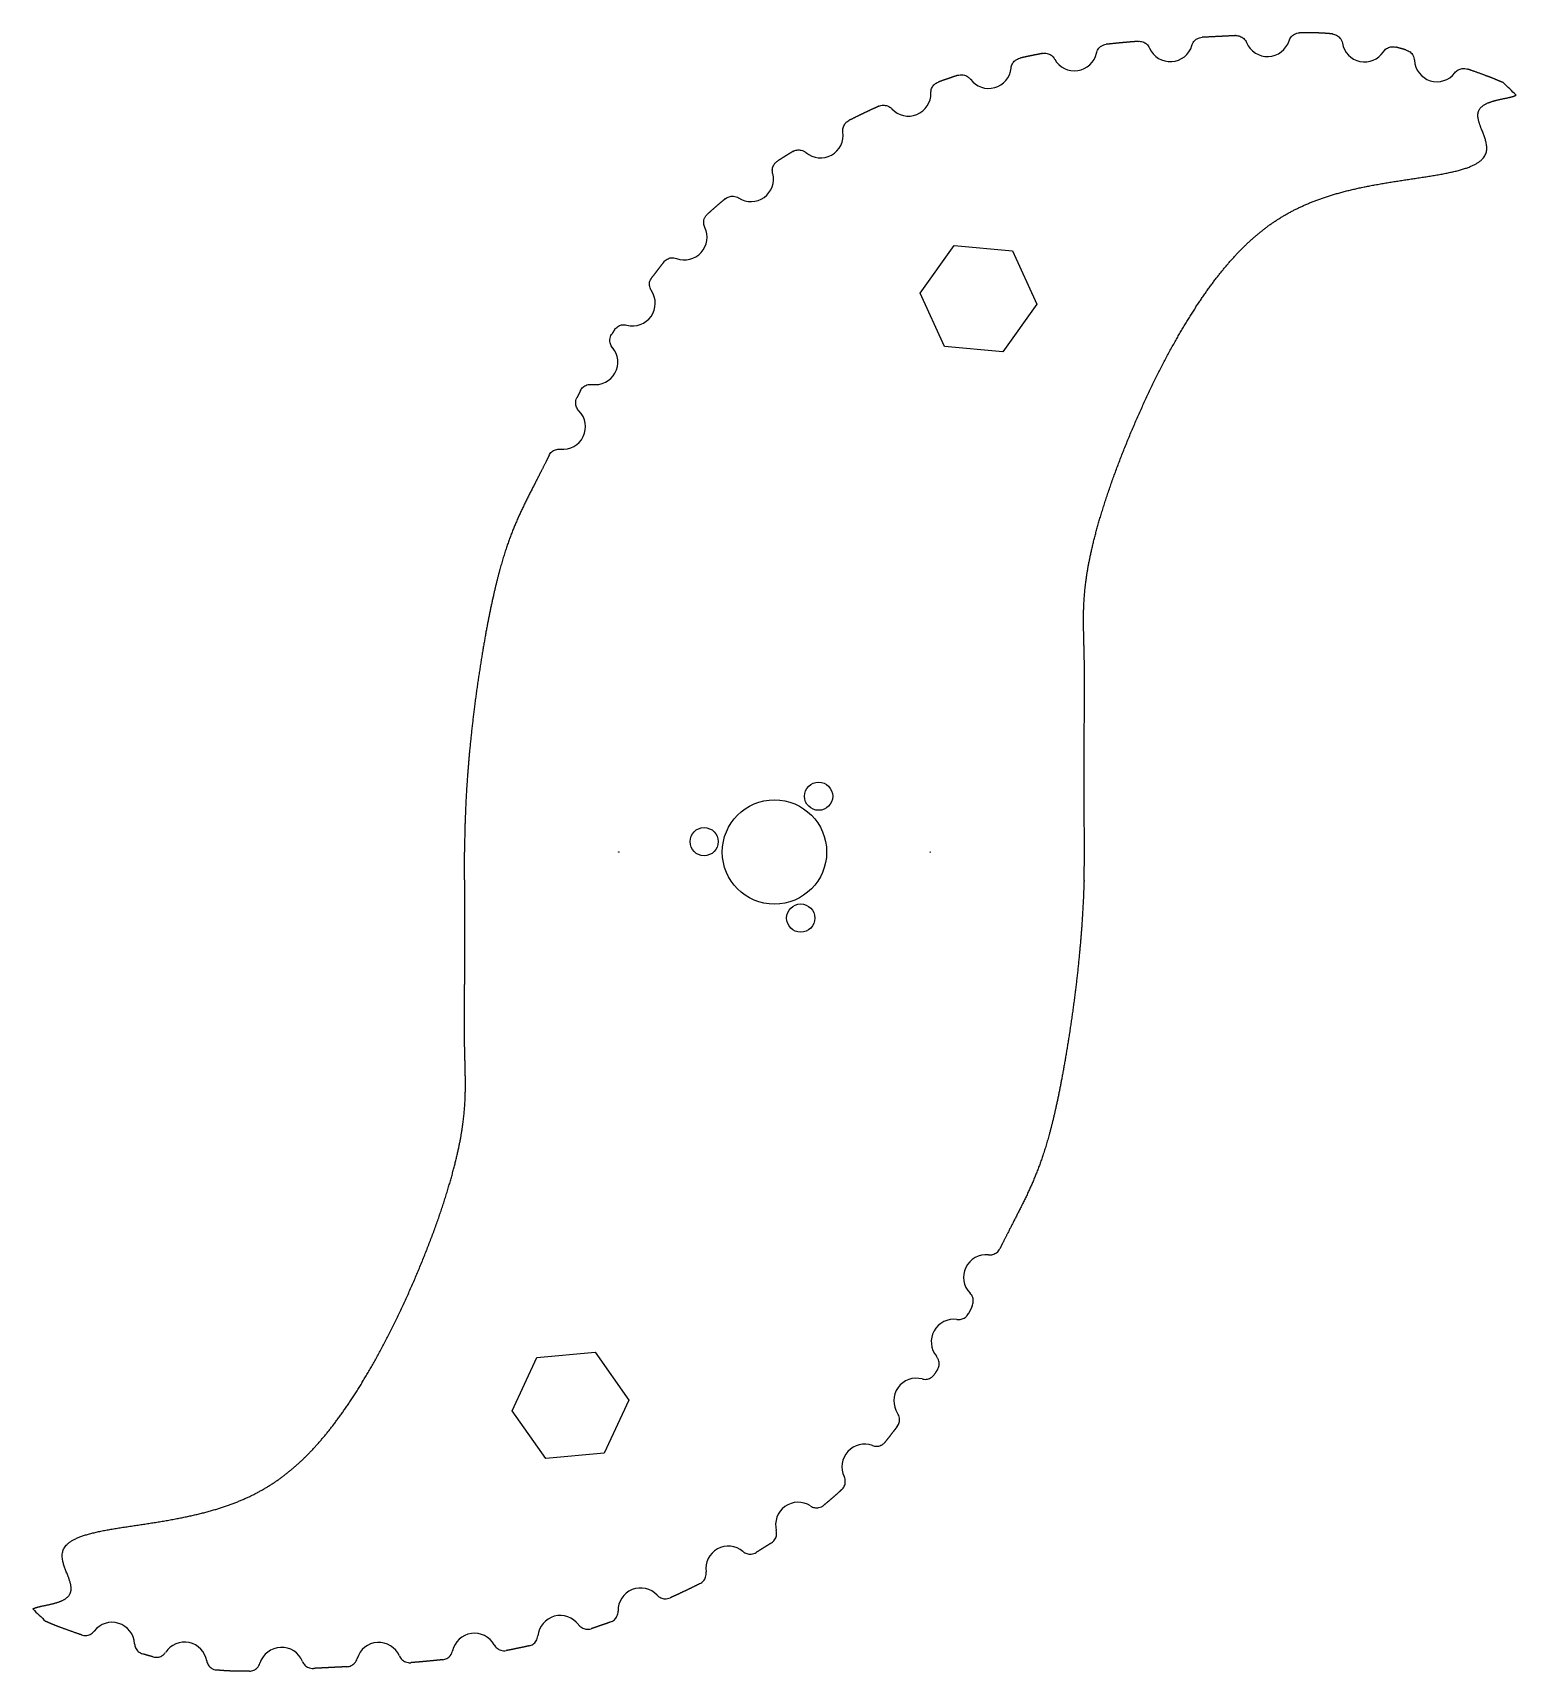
# Model space of a CAD drawing. Header units: millimetres. Extents: x -19 to 113, y 17 to 162.
import ezdxf

# ---------------------------------------------------------------- set-up
doc = ezdxf.new("R2010")
doc.units = ezdxf.units.MM
doc.layers.get('0').update_dxf_attribs({"linetype": 'CONTINUOUS'})

msp = doc.modelspace()

# ---------------------------------------------------------------- linework, layer by layer
for p, q in [((19.52, 91.74), (19.48, 89.22)), ((74.45, 86.7), (74.48, 89.22))]:
    msp.add_line(p, q)
for points in [[(68.09, 142.57), (70.26, 137.84), (67.25, 133.6), (62.08, 134.09), (59.91, 138.81), (62.92, 143.05)], [(26.7, 35.4), (23.71, 39.65), (25.88, 44.36), (31.06, 44.83), (34.06, 40.59), (31.88, 35.87)]]:
    msp.add_lwpolyline(points, close=True)
for points in [[(33.2, 89.22), (33.13, 89.22, -0.000166), (33.13, 89.23)], [(60.83, 89.21, 0.000166), (60.83, 89.22), (60.77, 89.22)]]:
    msp.add_lwpolyline(points, format="xyb", close=True)
for centre, radius in [((50.9, 94.17), 1.25), ((46.98, 89.22), 4.63), ((40.74, 90.14), 1.25), ((49.31, 83.36), 1.25)]:
    msp.add_circle(centre, radius)
for centre, radius, start, end in [((73.6, 160.54), 2, 208.8012, 347.5796), ((82.1, 161.35), 2, 203.4808, 343.7607), ((90.73, 161.8), 2, 202.2042, 342.735), ((99.34, 161.33), 2, 189.9006, 326.563), ((65.99, 158.97), 2, 216.3426, 354.6414), ((105.76, 159.57), 2, 182.9015, 322.5215), ((46.98, 89.22), 94.03, 45.5805, 46.5432), ((58.86, 156.52), 2, -137.3106, 1.46), ((51.07, 152.81), 2, -130.3924, 8.3547), ((44.89, 148.93), 2, -123.1711, 14.663), ((39, 143.76), 2, -110.554, 25.8355), ((34.4, 137.91), 2, -104.9579, 33.9366), ((31.08, 132.69), 2, -97.992, 40.0448), ((28.21, 126.95), 2, -96.3965, 44.8424), ((65.75, 51.49), 2, 83.6035, 224.8424), ((62.89, 45.76), 2, 82.008, 220.0448), ((59.57, 40.53), 2, 75.0421, 213.9366), ((54.97, 34.68), 2, 69.446, 205.8355), ((49.08, 29.52), 2, 56.8289, 194.663), ((42.89, 25.64), 2, 49.6076, 188.3547), ((35.1, 21.92), 2, 42.6894, 181.46), ((46.98, 89.22), 94.03, 225.5805, 226.5432), ((-11.8, 18.87), 2, 2.9015, 142.5215), ((27.98, 19.48), 2, 36.3426, 174.6414), ((-5.37, 17.11), 2, 9.9006, 146.563), ((11.87, 17.09), 2, 23.4808, 163.7607), ((20.37, 17.9), 2, 28.8012, 167.5796), ((3.24, 16.65), 2, 22.2042, 162.735)]:
    msp.add_arc(centre, radius, start, end)
for points, degree, knots in [([(84.02, 160.79), (84.06, 160.92), (84.12, 161.04), (84.28, 161.24), (84.38, 161.32), (84.56, 161.42), (84.63, 161.45), (84.78, 161.5), (84.85, 161.51), (84.93, 161.51)], 3, [0, 0, 0, 0, 0.0390644, 0.0390644, 0.0781289, 0.0781289, 0.1009776, 0.1009776, 0.1238263, 0.1238263, 0.1238263, 0.1238263]), ([(87.9, 161.66), (87.51, 161.64), (86.93, 161.61), (86.34, 161.58), (85.73, 161.55), (85.11, 161.52), (84.93, 161.51)], 5, [-0.45005756, -0.45005756, -0.45005756, -0.45005756, -0.45005756, -0.45005756, -0.44210526, -0.43869924, -0.43869924, -0.43869924, -0.43869924, -0.43869924, -0.43869924]), ([(87.9, 161.66), (88.03, 161.67), (88.16, 161.65), (88.41, 161.56), (88.52, 161.49), (88.67, 161.36), (88.72, 161.3), (88.81, 161.18), (88.85, 161.11), (88.87, 161.04)], 3, [0, 0, 0, 0, 0.0390644, 0.0390644, 0.0781289, 0.0781289, 0.1007873, 0.1007873, 0.1234456, 0.1234456, 0.1234456, 0.1234456]), ([(92.64, 161.2), (92.67, 161.33), (92.74, 161.44), (92.9, 161.64), (93, 161.73), (93.19, 161.82), (93.26, 161.85), (93.41, 161.89), (93.49, 161.9), (93.57, 161.91)], 3, [0, 0, 0, 0, 0.0390644, 0.0390644, 0.0781289, 0.0781289, 0.1016408, 0.1016408, 0.1251527, 0.1251527, 0.1251527, 0.1251527]), ([(96.49, 161.81), (96.48, 161.81), (96.11, 161.85), (95.53, 161.89), (94.97, 161.91), (94.39, 161.92), (93.81, 161.91), (93.57, 161.91)], 5, [-0.49497601, -0.49497601, -0.49497601, -0.49497601, -0.49497601, -0.49497601, -0.49473684, -0.48421053, -0.47727756, -0.47727756, -0.47727756, -0.47727756, -0.47727756, -0.47727756]), ([(96.49, 161.81), (96.62, 161.79), (96.74, 161.76), (96.97, 161.63), (97.07, 161.55), (97.21, 161.38), (97.26, 161.31), (97.33, 161.15), (97.35, 161.07), (97.37, 160.99)], 3, [0, 0, 0, 0, 0.0390644, 0.0390644, 0.0781289, 0.0781289, 0.1039605, 0.1039605, 0.1297921, 0.1297921, 0.1297921, 0.1297921]), ([(70.78, 160.08), (70.4, 160.01), (69.99, 159.93), (69.58, 159.84), (69.18, 159.76), (68.78, 159.67), (68.75, 159.66)], 5, [-0.386754887, -0.386754887, -0.386754887, -0.386754887, -0.386754887, -0.386754887, -0.378947368, -0.378359679, -0.378359679, -0.378359679, -0.378359679, -0.378359679, -0.378359679]), ([(70.78, 160.08), (70.91, 160.1), (71.04, 160.1), (71.3, 160.05), (71.42, 160), (71.59, 159.88), (71.65, 159.83), (71.76, 159.71), (71.81, 159.65), (71.84, 159.58)], 3, [0, 0, 0, 0, 0.0390644, 0.0390644, 0.0781289, 0.0781289, 0.1018988, 0.1018988, 0.1256688, 0.1256688, 0.1256688, 0.1256688]), ([(75.55, 160.11), (75.58, 160.24), (75.63, 160.36), (75.78, 160.57), (75.87, 160.67), (76.05, 160.78), (76.12, 160.81), (76.27, 160.87), (76.34, 160.88), (76.42, 160.89)], 3, [0, 0, 0, 0, 0.0390644, 0.0390644, 0.0781289, 0.0781289, 0.1016159, 0.1016159, 0.1251029, 0.1251029, 0.1251029, 0.1251029]), ([(79.27, 161.15), (78.81, 161.12), (78.23, 161.07), (77.66, 161.02), (77.1, 160.96), (76.54, 160.9), (76.42, 160.89)], 5, [-0.4186197, -0.4186197, -0.4186197, -0.4186197, -0.4186197, -0.4186197, -0.41052632, -0.40842336, -0.40842336, -0.40842336, -0.40842336, -0.40842336, -0.40842336]), ([(79.27, 161.15), (79.4, 161.17), (79.53, 161.15), (79.78, 161.07), (79.89, 161.01), (80.05, 160.87), (80.1, 160.82), (80.19, 160.69), (80.23, 160.63), (80.26, 160.56)], 3, [0, 0, 0, 0, 0.0390644, 0.0390644, 0.0781289, 0.0781289, 0.1012346, 0.1012346, 0.1243402, 0.1243402, 0.1243402, 0.1243402]), ([(101.01, 160.23), (101.08, 160.34), (101.17, 160.43), (101.39, 160.58), (101.51, 160.63), (101.71, 160.67), (101.79, 160.68), (101.95, 160.67), (102.03, 160.66), (102.11, 160.64)], 3, [0, 0, 0, 0, 0.0390644, 0.0390644, 0.0781289, 0.0781289, 0.1018551, 0.1018551, 0.1255814, 0.1255814, 0.1255814, 0.1255814]), ([(103.04, 160.38), (103.16, 160.35), (103.28, 160.29), (103.49, 160.13), (103.57, 160.03), (103.67, 159.85), (103.7, 159.77), (103.75, 159.62), (103.76, 159.55), (103.76, 159.47)], 3, [0, 0, 0, 0, 0.0390644, 0.0390644, 0.0781289, 0.0781289, 0.1014098, 0.1014098, 0.1246908, 0.1246908, 0.1246908, 0.1246908]), ([(67.98, 158.78), (67.99, 158.91), (68.03, 159.04), (68.15, 159.27), (68.23, 159.37), (68.39, 159.5), (68.46, 159.55), (68.6, 159.62), (68.68, 159.65), (68.75, 159.66)], 3, [0, 0, 0, 0, 0.0390644, 0.0390644, 0.0781289, 0.0781289, 0.1020211, 0.1020211, 0.1259133, 0.1259133, 0.1259133, 0.1259133]), ([(107.35, 158.36), (107.43, 158.46), (107.53, 158.55), (107.75, 158.68), (107.88, 158.72), (108.08, 158.75), (108.16, 158.75), (108.32, 158.73), (108.39, 158.72), (108.47, 158.69)], 3, [0, 0, 0, 0, 0.0390644, 0.0390644, 0.0781289, 0.0781289, 0.1015034, 0.1015034, 0.1248779, 0.1248779, 0.1248779, 0.1248779]), ([(111.66, 157.48), (111.34, 157.62), (110.8, 157.85), (110.17, 158.09), (109.47, 158.35), (108.72, 158.61), (108.47, 158.69)], 5, [-0.5563747, -0.5563747, -0.5563747, -0.5563747, -0.5563747, -0.5563747, -0.54736842, -0.54285113, -0.54285113, -0.54285113, -0.54285113, -0.54285113, -0.54285113]), ([(60.86, 156.58), (60.86, 156.71), (60.88, 156.84), (60.97, 157.08), (61.04, 157.19), (61.18, 157.34), (61.25, 157.39), (61.38, 157.48), (61.45, 157.52), (61.52, 157.54)], 3, [0, 0, 0, 0, 0.0390644, 0.0390644, 0.0781289, 0.0781289, 0.101789, 0.101789, 0.1254491, 0.1254491, 0.1254491, 0.1254491]), ([(63.26, 158.14), (62.92, 158.03), (62.58, 157.91), (62.23, 157.79), (61.88, 157.67), (61.53, 157.55), (61.52, 157.54)], 5, [-0.354632398, -0.354632398, -0.354632398, -0.354632398, -0.354632398, -0.354632398, -0.347368421, -0.34711964, -0.34711964, -0.34711964, -0.34711964, -0.34711964, -0.34711964]), ([(63.26, 158.14), (63.38, 158.18), (63.51, 158.2), (63.77, 158.18), (63.9, 158.14), (64.09, 158.05), (64.15, 158.01), (64.27, 157.9), (64.33, 157.85), (64.38, 157.78)], 3, [0, 0, 0, 0, 0.0390644, 0.0390644, 0.0781289, 0.0781289, 0.101905, 0.101905, 0.125681, 0.125681, 0.125681, 0.125681]), ([(74.48, 89.22), (74.48, 89.73), (74.48, 90.72), (74.47, 92.16), (74.46, 93.97), (74.45, 96.11), (74.45, 98.17), (74.47, 100.17), (74.49, 102.12), (74.5, 104.01), (74.49, 105.8), (74.45, 107.48), (74.4, 109.08), (74.39, 110.68), (74.48, 112.4), (74.75, 114.36), (75.22, 116.61), (75.92, 119.14), (76.83, 121.9), (77.91, 124.8), (79.14, 127.73), (80.45, 130.59), (81.83, 133.3), (83.24, 135.81), (84.67, 138.09), (86.15, 140.16), (87.67, 142), (89.31, 143.65), (91.1, 145.09), (93.15, 146.31), (95.52, 147.3), (98.22, 148.06), (101.19, 148.62), (104.26, 149.05), (107.08, 149.48), (109.21, 150.07), (110.3, 150.95), (110.29, 152.16), (109.59, 153.56), (109.15, 154.82), (109.75, 155.64), (111.08, 155.97), (112.09, 156.14), (112.58, 156.27), (112.76, 156.36), (112.8, 156.38)], 5, [-1, -1, -1, -1, -1, -1, -0.9894737, -0.9789474, -0.9684211, -0.9578947, -0.9473684, -0.9368421, -0.9263158, -0.9157895, -0.9052632, -0.8947368, -0.8842105, -0.8736842, -0.8631579, -0.8526316, -0.8421053, -0.8315789, -0.8210526, -0.8105263, -0.8, -0.7894737, -0.7789474, -0.7684211, -0.7578947, -0.7473684, -0.7368421, -0.7263158, -0.7157895, -0.7052632, -0.6947368, -0.6842105, -0.6736842, -0.6631579, -0.6526316, -0.6421053, -0.6315789, -0.6210526, -0.6105263, -0.6, -0.5894737, -0.5789474, -0.5758429, -0.5758429, -0.5758429, -0.5758429, -0.5758429, -0.5758429]), ([(53.05, 153.1), (53.03, 153.23), (53.04, 153.36), (53.1, 153.61), (53.16, 153.73), (53.28, 153.9), (53.34, 153.96), (53.46, 154.06), (53.52, 154.1), (53.59, 154.14)], 3, [0, 0, 0, 0, 0.0390644, 0.0390644, 0.0781289, 0.0781289, 0.1017578, 0.1017578, 0.1253867, 0.1253867, 0.1253867, 0.1253867]), ([(56.24, 155.4), (55.79, 155.2), (55.26, 154.95), (54.73, 154.7), (54.2, 154.44), (53.67, 154.17), (53.59, 154.14)], 5, [-0.32499563, -0.32499563, -0.32499563, -0.32499563, -0.32499563, -0.32499563, -0.31578947, -0.31428928, -0.31428928, -0.31428928, -0.31428928, -0.31428928, -0.31428928]), ([(56.24, 155.4), (56.36, 155.46), (56.49, 155.49), (56.75, 155.49), (56.88, 155.47), (57.08, 155.4), (57.15, 155.37), (57.28, 155.28), (57.34, 155.23), (57.39, 155.17)], 3, [0, 0, 0, 0, 0.0390644, 0.0390644, 0.0781289, 0.0781289, 0.1017545, 0.1017545, 0.1253802, 0.1253802, 0.1253802, 0.1253802]), ([(48.61, 151.38), (48.72, 151.44), (48.84, 151.49), (49.1, 151.53), (49.23, 151.52), (49.44, 151.48), (49.51, 151.45), (49.65, 151.38), (49.72, 151.33), (49.78, 151.28)], 3, [0, 0, 0, 0, 0.0390644, 0.0390644, 0.0781289, 0.0781289, 0.1018107, 0.1018107, 0.1254925, 0.1254925, 0.1254925, 0.1254925]), ([(46.82, 149.43), (46.79, 149.56), (46.78, 149.69), (46.82, 149.95), (46.86, 150.07), (46.96, 150.25), (47.01, 150.32), (47.12, 150.43), (47.18, 150.48), (47.25, 150.53)], 3, [0, 0, 0, 0, 0.0390644, 0.0390644, 0.0781289, 0.0781289, 0.1019705, 0.1019705, 0.1258121, 0.1258121, 0.1258121, 0.1258121]), ([(42.61, 147.19), (42.48, 147.07), (42.14, 146.8), (41.82, 146.52), (41.5, 146.24), (41.2, 145.97), (41.02, 145.81)], 5, [-0.266875019, -0.266875019, -0.266875019, -0.266875019, -0.266875019, -0.266875019, -0.263157895, -0.25780282, -0.25780282, -0.25780282, -0.25780282, -0.25780282, -0.25780282]), ([(42.61, 147.19), (42.72, 147.27), (42.83, 147.33), (43.08, 147.41), (43.21, 147.42), (43.42, 147.4), (43.5, 147.39), (43.65, 147.33), (43.73, 147.3), (43.79, 147.25)], 3, [0, 0, 0, 0, 0.0390644, 0.0390644, 0.0781289, 0.0781289, 0.1024677, 0.1024677, 0.1268066, 0.1268066, 0.1268066, 0.1268066]), ([(40.8, 144.63), (40.74, 144.75), (40.71, 144.88), (40.69, 145.14), (40.71, 145.27), (40.78, 145.47), (40.82, 145.55), (40.91, 145.69), (40.96, 145.75), (41.02, 145.81)], 3, [0, 0, 0, 0, 0.0390644, 0.0390644, 0.0781289, 0.0781289, 0.1030203, 0.1030203, 0.1279117, 0.1279117, 0.1279117, 0.1279117]), ([(37.16, 141.57), (36.97, 141.33), (36.75, 141.05), (36.54, 140.77), (36.33, 140.5), (36.12, 140.22), (36.09, 140.19)], 5, [-0.229546588, -0.229546588, -0.229546588, -0.229546588, -0.229546588, -0.229546588, -0.221052632, -0.219808797, -0.219808797, -0.219808797, -0.219808797, -0.219808797, -0.219808797]), ([(37.16, 141.57), (37.24, 141.68), (37.34, 141.76), (37.57, 141.89), (37.69, 141.93), (37.9, 141.96), (37.98, 141.96), (38.14, 141.94), (38.22, 141.92), (38.3, 141.89)], 3, [0, 0, 0, 0, 0.0390644, 0.0390644, 0.0781289, 0.0781289, 0.1022675, 0.1022675, 0.1264061, 0.1264061, 0.1264061, 0.1264061]), ([(36.06, 139.03), (35.99, 139.13), (35.94, 139.26), (35.88, 139.51), (35.88, 139.64), (35.92, 139.85), (35.94, 139.92), (36.01, 140.06), (36.05, 140.13), (36.09, 140.19)], 3, [0, 0, 0, 0, 0.0390644, 0.0390644, 0.0781289, 0.0781289, 0.1013306, 0.1013306, 0.1245322, 0.1245322, 0.1245322, 0.1245322]), ([(32.79, 135.55), (32.86, 135.66), (32.95, 135.76), (33.16, 135.91), (33.28, 135.96), (33.49, 136.01), (33.57, 136.01), (33.73, 136.01), (33.81, 136), (33.88, 135.98)], 3, [0, 0, 0, 0, 0.0390644, 0.0390644, 0.0781289, 0.0781289, 0.1021215, 0.1021215, 0.126114, 0.126114, 0.126114, 0.126114]), ([(32.61, 133.97), (32.52, 134.07), (32.46, 134.19), (32.38, 134.44), (32.37, 134.57), (32.38, 134.78), (32.4, 134.86), (32.45, 135.01), (32.48, 135.08), (32.53, 135.15)], 3, [0, 0, 0, 0, 0.0390644, 0.0390644, 0.0781289, 0.0781289, 0.1023384, 0.1023384, 0.1265479, 0.1265479, 0.1265479, 0.1265479]), ([(29.63, 128.36), (29.54, 128.46), (29.47, 128.57), (29.37, 128.81), (29.34, 128.93), (29.34, 129.14), (29.35, 129.22), (29.38, 129.37), (29.41, 129.44), (29.44, 129.51)], 3, [0, 0, 0, 0, 0.0390644, 0.0390644, 0.0781289, 0.0781289, 0.1010766, 0.1010766, 0.1240243, 0.1240243, 0.1240243, 0.1240243]), ([(29.76, 130.16), (29.82, 130.28), (29.9, 130.38), (30.1, 130.55), (30.21, 130.62), (30.41, 130.69), (30.49, 130.7), (30.64, 130.72), (30.72, 130.72), (30.8, 130.71)], 3, [0, 0, 0, 0, 0.0390644, 0.0390644, 0.0781289, 0.0781289, 0.101684, 0.101684, 0.1252392, 0.1252392, 0.1252392, 0.1252392]), ([(26.98, 124.42), (26.96, 124.36), (26.71, 123.86), (26.24, 122.93), (25.57, 121.62), (24.73, 120.02), (23.87, 118.13), (23.15, 116.19), (22.53, 114.1), (21.97, 111.77), (21.44, 109.16), (20.94, 106.26), (20.47, 103.11), (20.06, 99.77), (19.78, 96.8), (19.63, 94.48), (19.56, 92.86), (19.53, 91.95), (19.52, 91.74)], 5, [-0.1380852, -0.1380852, -0.1380852, -0.1380852, -0.1380852, -0.1380852, -0.1368421, -0.1263158, -0.1157895, -0.1052632, -0.0947368, -0.0842105, -0.0736842, -0.0631579, -0.0526316, -0.0421053, -0.0315789, -0.0210526, -0.0105263, -0.0074676, -0.0074676, -0.0074676, -0.0074676, -0.0074676, -0.0074676]), ([(26.98, 124.42), (27.04, 124.53), (27.12, 124.64), (27.32, 124.81), (27.43, 124.87), (27.62, 124.94), (27.7, 124.96), (27.84, 124.97), (27.92, 124.97), (27.99, 124.97)], 3, [0, 0, 0, 0, 0.0390644, 0.0390644, 0.0781289, 0.0781289, 0.1003369, 0.1003369, 0.1225449, 0.1225449, 0.1225449, 0.1225449]), ([(-18.83, 22.06), (-18.8, 22.08), (-18.61, 22.17), (-18.13, 22.31), (-17.12, 22.47), (-15.79, 22.8), (-15.18, 23.63), (-15.62, 24.88), (-16.32, 26.28), (-16.34, 27.5), (-15.24, 28.38), (-13.11, 28.97), (-10.29, 29.39), (-7.23, 29.82), (-4.25, 30.39), (-1.55, 31.15), (0.81, 32.14), (2.86, 33.36), (4.66, 34.8), (6.29, 36.44), (7.82, 38.29), (9.29, 40.35), (10.73, 42.64), (12.14, 45.15), (13.51, 47.86), (14.83, 50.72), (16.05, 53.65), (17.14, 56.54), (18.04, 59.3), (18.74, 61.84), (19.22, 64.08), (19.48, 66.04), (19.57, 67.77), (19.56, 69.37), (19.51, 70.97), (19.47, 72.64), (19.46, 74.44), (19.48, 76.32), (19.5, 78.28), (19.51, 80.28), (19.51, 82.33), (19.5, 84.47), (19.49, 86.29), (19.49, 87.72), (19.48, 88.72), (19.48, 89.22)], 5, [0.5758429, 0.5758429, 0.5758429, 0.5758429, 0.5758429, 0.5758429, 0.5789474, 0.5894737, 0.6, 0.6105263, 0.6210526, 0.6315789, 0.6421053, 0.6526316, 0.6631579, 0.6736842, 0.6842105, 0.6947368, 0.7052632, 0.7157895, 0.7263158, 0.7368421, 0.7473684, 0.7578947, 0.7684211, 0.7789474, 0.7894737, 0.8, 0.8105263, 0.8210526, 0.8315789, 0.8421053, 0.8526316, 0.8631579, 0.8736842, 0.8842105, 0.8947368, 0.9052632, 0.9157895, 0.9263158, 0.9368421, 0.9473684, 0.9578947, 0.9684211, 0.9789474, 0.9894737, 1, 1, 1, 1, 1, 1]), ([(74.45, 86.7), (74.44, 86.5), (74.41, 85.58), (74.34, 83.96), (74.19, 81.65), (73.91, 78.67), (73.49, 75.33), (73.02, 72.18), (72.52, 69.29), (72, 66.67), (71.44, 64.34), (70.82, 62.25), (70.09, 60.31), (69.23, 58.42), (68.4, 56.82), (67.73, 55.52), (67.26, 54.59), (67.01, 54.08), (66.98, 54.03)], 5, [0.0074676, 0.0074676, 0.0074676, 0.0074676, 0.0074676, 0.0074676, 0.0105263, 0.0210526, 0.0315789, 0.0421053, 0.0526316, 0.0631579, 0.0736842, 0.0842105, 0.0947368, 0.1052632, 0.1157895, 0.1263158, 0.1368421, 0.1380852, 0.1380852, 0.1380852, 0.1380852, 0.1380852, 0.1380852]), ([(65.98, 53.48), (66.1, 53.46), (66.24, 53.47), (66.49, 53.55), (66.6, 53.61), (66.76, 53.73), (66.82, 53.78), (66.91, 53.9), (66.95, 53.96), (66.98, 54.03)], 3, [0, 0, 0, 0, 0.0390644, 0.0390644, 0.0781289, 0.0781289, 0.1003369, 0.1003369, 0.1225449, 0.1225449, 0.1225449, 0.1225449]), ([(64.52, 48.94), (64.58, 49.05), (64.61, 49.18), (64.63, 49.44), (64.61, 49.57), (64.55, 49.77), (64.52, 49.84), (64.44, 49.97), (64.39, 50.03), (64.33, 50.08)], 3, [0, 0, 0, 0, 0.0390644, 0.0390644, 0.0781289, 0.0781289, 0.1010766, 0.1010766, 0.1240243, 0.1240243, 0.1240243, 0.1240243]), ([(63.17, 47.74), (63.3, 47.72), (63.43, 47.73), (63.68, 47.79), (63.8, 47.85), (63.97, 47.97), (64.02, 48.03), (64.12, 48.15), (64.17, 48.21), (64.2, 48.28)], 3, [0, 0, 0, 0, 0.0390644, 0.0390644, 0.0781289, 0.0781289, 0.101684, 0.101684, 0.1252392, 0.1252392, 0.1252392, 0.1252392]), ([(61.44, 43.29), (61.51, 43.4), (61.56, 43.53), (61.6, 43.78), (61.6, 43.91), (61.55, 44.12), (61.53, 44.2), (61.45, 44.34), (61.41, 44.41), (61.36, 44.47)], 3, [0, 0, 0, 0, 0.0390644, 0.0390644, 0.0781289, 0.0781289, 0.1023384, 0.1023384, 0.1265479, 0.1265479, 0.1265479, 0.1265479]), ([(60.08, 42.47), (60.21, 42.43), (60.34, 42.42), (60.6, 42.46), (60.72, 42.5), (60.9, 42.6), (60.97, 42.65), (61.09, 42.76), (61.14, 42.82), (61.18, 42.89)], 3, [0, 0, 0, 0, 0.0390644, 0.0390644, 0.0781289, 0.0781289, 0.1021215, 0.1021215, 0.126114, 0.126114, 0.126114, 0.126114]), ([(57.87, 38.25), (57.95, 38.36), (58.01, 38.48), (58.08, 38.73), (58.09, 38.86), (58.06, 39.06), (58.04, 39.14), (57.99, 39.28), (57.95, 39.35), (57.91, 39.42)], 3, [0, 0, 0, 0, 0.0390644, 0.0390644, 0.0781289, 0.0781289, 0.1013306, 0.1013306, 0.1245322, 0.1245322, 0.1245322, 0.1245322]), ([(57.87, 38.25), (57.85, 38.22), (57.64, 37.95), (57.43, 37.67), (57.22, 37.4), (57, 37.12), (56.8, 36.87)], 5, [0.219808797, 0.219808797, 0.219808797, 0.219808797, 0.219808797, 0.219808797, 0.221052632, 0.229546588, 0.229546588, 0.229546588, 0.229546588, 0.229546588, 0.229546588]), ([(55.67, 36.55), (55.79, 36.51), (55.92, 36.49), (56.18, 36.49), (56.31, 36.52), (56.5, 36.61), (56.57, 36.65), (56.7, 36.75), (56.75, 36.81), (56.8, 36.87)], 3, [0, 0, 0, 0, 0.0390644, 0.0390644, 0.0781289, 0.0781289, 0.1022675, 0.1022675, 0.1264061, 0.1264061, 0.1264061, 0.1264061]), ([(52.94, 32.64), (53.04, 32.73), (53.12, 32.83), (53.23, 33.07), (53.26, 33.2), (53.27, 33.41), (53.26, 33.49), (53.23, 33.66), (53.2, 33.73), (53.17, 33.81)], 3, [0, 0, 0, 0, 0.0390644, 0.0390644, 0.0781289, 0.0781289, 0.1030203, 0.1030203, 0.1279117, 0.1279117, 0.1279117, 0.1279117]), ([(52.94, 32.64), (52.77, 32.48), (52.46, 32.2), (52.15, 31.92), (51.83, 31.65), (51.49, 31.37), (51.35, 31.26)], 5, [0.25780282, 0.25780282, 0.25780282, 0.25780282, 0.25780282, 0.25780282, 0.263157895, 0.266875019, 0.266875019, 0.266875019, 0.266875019, 0.266875019, 0.266875019]), ([(50.17, 31.19), (50.28, 31.12), (50.4, 31.07), (50.66, 31.02), (50.79, 31.02), (51, 31.07), (51.07, 31.09), (51.22, 31.16), (51.29, 31.2), (51.35, 31.26)], 3, [0, 0, 0, 0, 0.0390644, 0.0390644, 0.0781289, 0.0781289, 0.1024677, 0.1024677, 0.1268066, 0.1268066, 0.1268066, 0.1268066]), ([(46.72, 27.92), (46.82, 27.99), (46.92, 28.08), (47.07, 28.29), (47.12, 28.41), (47.17, 28.62), (47.18, 28.7), (47.17, 28.86), (47.16, 28.94), (47.14, 29.01)], 3, [0, 0, 0, 0, 0.0390644, 0.0390644, 0.0781289, 0.0781289, 0.1019705, 0.1019705, 0.1258121, 0.1258121, 0.1258121, 0.1258121]), ([(44.19, 27.16), (44.29, 27.08), (44.4, 27.01), (44.65, 26.93), (44.78, 26.92), (44.99, 26.93), (45.07, 26.95), (45.22, 26.99), (45.29, 27.03), (45.36, 27.07)], 3, [0, 0, 0, 0, 0.0390644, 0.0390644, 0.0781289, 0.0781289, 0.1018107, 0.1018107, 0.1254925, 0.1254925, 0.1254925, 0.1254925]), ([(40.37, 24.31), (40.49, 24.37), (40.59, 24.45), (40.76, 24.64), (40.83, 24.76), (40.9, 24.96), (40.91, 25.03), (40.93, 25.19), (40.93, 25.27), (40.91, 25.35)], 3, [0, 0, 0, 0, 0.0390644, 0.0390644, 0.0781289, 0.0781289, 0.1017578, 0.1017578, 0.1253867, 0.1253867, 0.1253867, 0.1253867]), ([(36.57, 23.28), (36.66, 23.18), (36.77, 23.1), (37, 22.99), (37.13, 22.96), (37.34, 22.95), (37.42, 22.96), (37.57, 22.99), (37.65, 23.01), (37.72, 23.04)], 3, [0, 0, 0, 0, 0.0390644, 0.0390644, 0.0781289, 0.0781289, 0.1017545, 0.1017545, 0.1253802, 0.1253802, 0.1253802, 0.1253802]), ([(40.37, 24.31), (40.3, 24.27), (39.76, 24), (39.23, 23.74), (38.7, 23.49), (38.17, 23.25), (37.72, 23.04)], 5, [0.31428928, 0.31428928, 0.31428928, 0.31428928, 0.31428928, 0.31428928, 0.31578947, 0.32499563, 0.32499563, 0.32499563, 0.32499563, 0.32499563, 0.32499563]), ([(32.44, 20.9), (32.57, 20.95), (32.68, 21.01), (32.87, 21.19), (32.95, 21.29), (33.04, 21.48), (33.07, 21.56), (33.1, 21.71), (33.11, 21.79), (33.11, 21.87)], 3, [0, 0, 0, 0, 0.0390644, 0.0390644, 0.0781289, 0.0781289, 0.101789, 0.101789, 0.1254491, 0.1254491, 0.1254491, 0.1254491]), ([(-14.5, 19.75), (-14.76, 19.84), (-15.5, 20.1), (-16.21, 20.35), (-16.84, 20.59), (-17.38, 20.82), (-17.69, 20.96)], 5, [0.54285113, 0.54285113, 0.54285113, 0.54285113, 0.54285113, 0.54285113, 0.54736842, 0.5563747, 0.5563747, 0.5563747, 0.5563747, 0.5563747, 0.5563747]), ([(29.59, 20.66), (29.67, 20.56), (29.76, 20.47), (29.99, 20.33), (30.11, 20.29), (30.32, 20.25), (30.4, 20.25), (30.55, 20.26), (30.63, 20.28), (30.71, 20.3)], 3, [0, 0, 0, 0, 0.0390644, 0.0390644, 0.0781289, 0.0781289, 0.101905, 0.101905, 0.125681, 0.125681, 0.125681, 0.125681]), ([(32.44, 20.9), (32.43, 20.9), (32.08, 20.77), (31.73, 20.65), (31.39, 20.53), (31.04, 20.41), (30.71, 20.3)], 5, [0.34711964, 0.34711964, 0.34711964, 0.34711964, 0.34711964, 0.34711964, 0.347368421, 0.354632398, 0.354632398, 0.354632398, 0.354632398, 0.354632398, 0.354632398]), ([(-14.5, 19.75), (-14.38, 19.71), (-14.25, 19.69), (-13.99, 19.71), (-13.86, 19.74), (-13.67, 19.83), (-13.61, 19.87), (-13.49, 19.97), (-13.43, 20.03), (-13.38, 20.09)], 3, [0, 0, 0, 0, 0.0390644, 0.0390644, 0.0781289, 0.0781289, 0.1015034, 0.1015034, 0.1248779, 0.1248779, 0.1248779, 0.1248779]), ([(-9.8, 18.97), (-9.79, 18.84), (-9.76, 18.72), (-9.65, 18.48), (-9.57, 18.37), (-9.42, 18.23), (-9.35, 18.19), (-9.22, 18.11), (-9.15, 18.08), (-9.07, 18.06)], 3, [0, 0, 0, 0, 0.0390644, 0.0390644, 0.0781289, 0.0781289, 0.1014098, 0.1014098, 0.1246908, 0.1246908, 0.1246908, 0.1246908]), ([(25.21, 18.78), (25.34, 18.81), (25.46, 18.86), (25.67, 19.01), (25.76, 19.11), (25.88, 19.28), (25.91, 19.36), (25.96, 19.51), (25.98, 19.58), (25.99, 19.66)], 3, [0, 0, 0, 0, 0.0390644, 0.0390644, 0.0781289, 0.0781289, 0.1020211, 0.1020211, 0.1259133, 0.1259133, 0.1259133, 0.1259133]), ([(-8.14, 17.8), (-8.01, 17.77), (-7.88, 17.76), (-7.62, 17.79), (-7.5, 17.83), (-7.32, 17.94), (-7.25, 17.98), (-7.14, 18.09), (-7.09, 18.15), (-7.04, 18.22)], 3, [0, 0, 0, 0, 0.0390644, 0.0390644, 0.0781289, 0.0781289, 0.1018551, 0.1018551, 0.1255814, 0.1255814, 0.1255814, 0.1255814]), ([(-3.4, 17.46), (-3.38, 17.33), (-3.33, 17.21), (-3.2, 16.99), (-3.11, 16.89), (-2.93, 16.77), (-2.85, 16.73), (-2.69, 16.66), (-2.61, 16.64), (-2.52, 16.64)], 3, [0, 0, 0, 0, 0.0390644, 0.0390644, 0.0781289, 0.0781289, 0.1039605, 0.1039605, 0.1297921, 0.1297921, 0.1297921, 0.1297921]), ([(9.04, 16.93), (9.17, 16.94), (9.3, 16.97), (9.53, 17.08), (9.64, 17.16), (9.78, 17.31), (9.82, 17.37), (9.9, 17.51), (9.93, 17.58), (9.95, 17.65)], 3, [0, 0, 0, 0, 0.0390644, 0.0390644, 0.0781289, 0.0781289, 0.1009776, 0.1009776, 0.1238263, 0.1238263, 0.1238263, 0.1238263]), ([(13.7, 17.89), (13.75, 17.77), (13.83, 17.66), (14.01, 17.48), (14.12, 17.41), (14.32, 17.33), (14.39, 17.31), (14.54, 17.29), (14.62, 17.28), (14.7, 17.29)], 3, [0, 0, 0, 0, 0.0390644, 0.0390644, 0.0781289, 0.0781289, 0.1012346, 0.1012346, 0.1243402, 0.1243402, 0.1243402, 0.1243402]), ([(17.54, 17.55), (17.43, 17.54), (16.87, 17.48), (16.3, 17.43), (15.73, 17.37), (15.16, 17.33), (14.7, 17.29)], 5, [0.40842336, 0.40842336, 0.40842336, 0.40842336, 0.40842336, 0.40842336, 0.41052632, 0.4186197, 0.4186197, 0.4186197, 0.4186197, 0.4186197, 0.4186197]), ([(17.54, 17.55), (17.67, 17.57), (17.8, 17.6), (18.03, 17.73), (18.13, 17.81), (18.26, 17.97), (18.3, 18.04), (18.37, 18.18), (18.4, 18.25), (18.42, 18.33)], 3, [0, 0, 0, 0, 0.0390644, 0.0390644, 0.0781289, 0.0781289, 0.1016159, 0.1016159, 0.1251029, 0.1251029, 0.1251029, 0.1251029]), ([(22.12, 18.86), (22.18, 18.75), (22.27, 18.65), (22.47, 18.49), (22.59, 18.42), (22.79, 18.37), (22.87, 18.35), (23.03, 18.34), (23.1, 18.35), (23.18, 18.36)], 3, [0, 0, 0, 0, 0.0390644, 0.0390644, 0.0781289, 0.0781289, 0.1018988, 0.1018988, 0.1256688, 0.1256688, 0.1256688, 0.1256688]), ([(25.21, 18.78), (25.18, 18.78), (24.78, 18.69), (24.38, 18.6), (23.98, 18.52), (23.57, 18.44), (23.18, 18.36)], 5, [0.378359679, 0.378359679, 0.378359679, 0.378359679, 0.378359679, 0.378359679, 0.378947368, 0.386754887, 0.386754887, 0.386754887, 0.386754887, 0.386754887, 0.386754887]), ([(0.4, 16.54), (0.16, 16.53), (-0.43, 16.53), (-1, 16.53), (-1.57, 16.55), (-2.15, 16.6), (-2.51, 16.63), (-2.52, 16.64)], 5, [0.47727756, 0.47727756, 0.47727756, 0.47727756, 0.47727756, 0.47727756, 0.48421053, 0.49473684, 0.49497601, 0.49497601, 0.49497601, 0.49497601, 0.49497601, 0.49497601]), ([(0.4, 16.54), (0.53, 16.54), (0.65, 16.57), (0.89, 16.67), (1, 16.75), (1.15, 16.9), (1.19, 16.96), (1.27, 17.1), (1.31, 17.17), (1.33, 17.24)], 3, [0, 0, 0, 0, 0.0390644, 0.0390644, 0.0781289, 0.0781289, 0.1016408, 0.1016408, 0.1251527, 0.1251527, 0.1251527, 0.1251527]), ([(5.09, 17.4), (5.14, 17.28), (5.21, 17.17), (5.4, 16.99), (5.5, 16.91), (5.69, 16.83), (5.77, 16.81), (5.91, 16.78), (5.99, 16.78), (6.07, 16.78)], 3, [0, 0, 0, 0, 0.0390644, 0.0390644, 0.0781289, 0.0781289, 0.1007873, 0.1007873, 0.1234456, 0.1234456, 0.1234456, 0.1234456]), ([(9.04, 16.93), (8.85, 16.92), (8.24, 16.89), (7.63, 16.86), (7.04, 16.83), (6.46, 16.8), (6.07, 16.78)], 5, [0.43869924, 0.43869924, 0.43869924, 0.43869924, 0.43869924, 0.43869924, 0.44210526, 0.45005756, 0.45005756, 0.45005756, 0.45005756, 0.45005756, 0.45005756])]:
    msp.add_open_spline(points, degree=degree, knots=knots)
for points in [[(103.04, 160.38), (102.85, 160.44), (102.66, 160.49), (102.47, 160.54), (102.29, 160.59), (102.11, 160.64)], [(48.61, 151.38), (48.33, 151.21), (48.06, 151.04), (47.79, 150.87), (47.52, 150.7), (47.25, 150.53)], [(32.79, 135.55), (32.73, 135.47), (32.68, 135.39), (32.63, 135.31), (32.58, 135.23), (32.53, 135.15)], [(29.76, 130.16), (29.7, 130.03), (29.63, 129.9), (29.57, 129.77), (29.51, 129.64), (29.44, 129.51)], [(64.52, 48.94), (64.46, 48.81), (64.4, 48.67), (64.33, 48.54), (64.27, 48.41), (64.2, 48.28)], [(61.44, 43.29), (61.39, 43.21), (61.33, 43.13), (61.28, 43.05), (61.23, 42.97), (61.18, 42.89)], [(46.72, 27.92), (46.45, 27.75), (46.18, 27.58), (45.91, 27.41), (45.63, 27.24), (45.36, 27.07)], [(-8.14, 17.8), (-8.32, 17.85), (-8.51, 17.9), (-8.69, 17.95), (-8.88, 18.01), (-9.07, 18.06)]]:
    msp.add_open_spline(points, degree=5)

doc.saveas('drawing.dxf')
